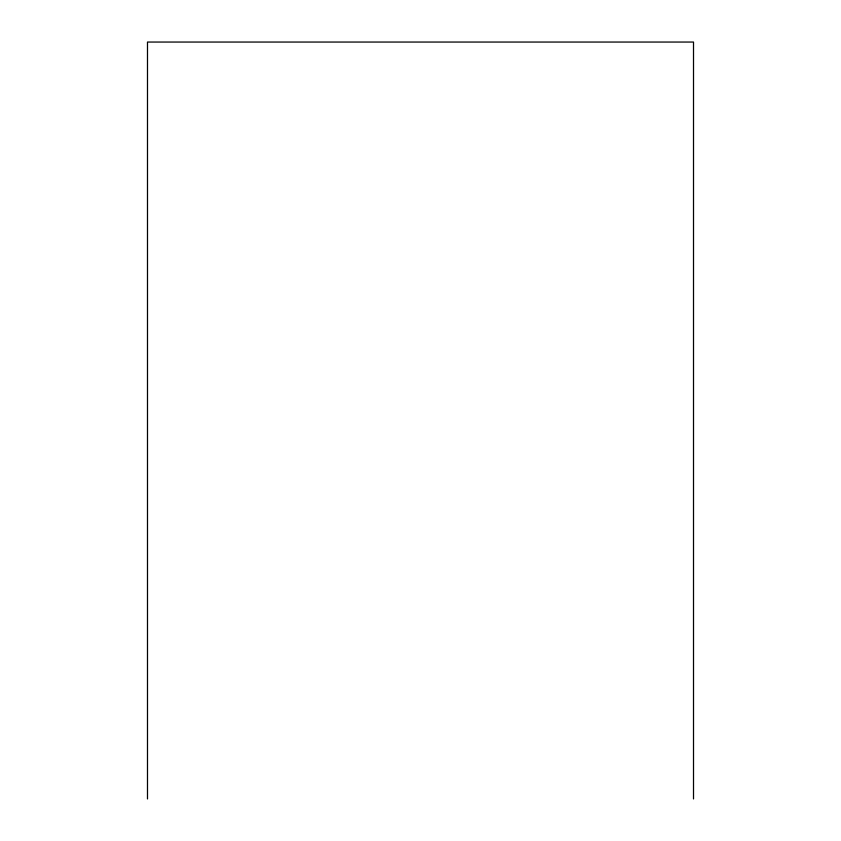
<?xml version="1.0" encoding="UTF-8"?>
<svg xmlns="http://www.w3.org/2000/svg" width="841" height="841" viewBox="0 0 841 841"><rect width="100%" height="100%" fill="white"/><g stroke="black" fill="none" stroke-linecap="round" stroke-linejoin="round"><path stroke-width="1.26" d="M693.51 798.95L693.51 42.05L147.49 42.05L147.49 798.95"/></g></svg>
